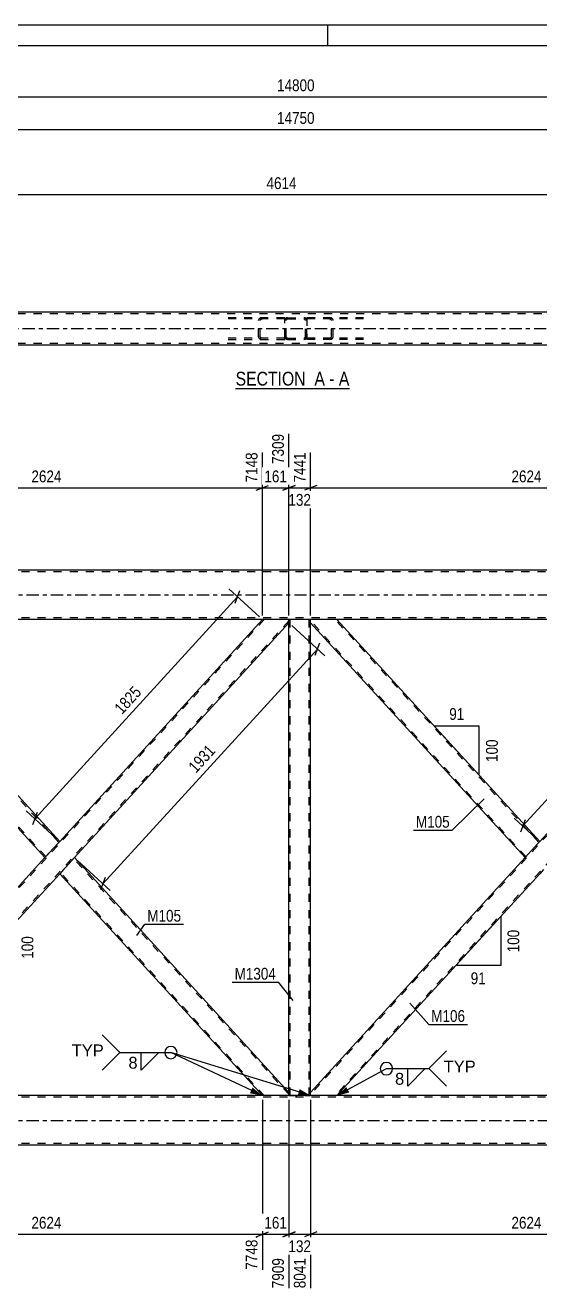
# Model space of a CAD drawing. Header units: millimetres. Extents: x 0 to 841, y 0 to 594.
# Drawn here: x 347.5 to 472.5, y 286.8 to 594 of the extents above; entities that cross this region are included whole.
import ezdxf

# ---------------------------------------------------------------- set-up
doc = ezdxf.new("R2010")
doc.units = ezdxf.units.MM
doc.linetypes.add('DXK_LINE_DOT2', pattern=[3.9198, 1.9599, -1.9599])
doc.linetypes.add('DXK_LINE_DOT3', pattern=[5.9187, 2.979, -0.9799, 0.9799, -0.9799])
doc.styles.add('Arial', font='ARIAL.TTF', dxfattribs={"height": 0.2})
doc.styles.add('Arial Narrow', font='ARIALN.TTF', dxfattribs={"height": 0.2})

# ---------------------------------------------------------------- blocks, each defined once
blk = doc.blocks.new('Unknown-122570250-1133')
at = {"color": 5, "linetype": 'Continuous'}
for p, q in [((841, 594), (0, 594)), ((421, 589), (421, 594)), ((836, 589), (5, 589))]:
    blk.add_line(p, q, dxfattribs=at)
blk = doc.blocks.new('Unknown-122570250-12 - 2685')
at = {"color": 6, "linetype": 'Continuous'}
blk.add_line((398.59, 505.78), (426.24, 505.78), dxfattribs=at)
at = {"color": 0, "linetype": 'Continuous'}
blk.add_wipeout([(416.7, 506.53), (416.7, 510.03), (398.59, 510.03), (398.59, 506.53)], dxfattribs=at)
at = {"color": 7, "linetype": 'Continuous', "style": 'Arial Narrow'}
blk.add_text('SECTION ', height=3.34, dxfattribs=at).set_placement((398.59, 506.53))
at = {"color": 0, "linetype": 'Continuous'}
blk.add_wipeout([(420.31, 506.53), (420.31, 510.03), (417.75, 510.03), (417.75, 506.53)], dxfattribs=at)
blk.add_wipeout([(422.63, 506.53), (422.63, 510.03), (421.36, 510.03), (421.36, 506.53)], dxfattribs=at)
at = {"color": 7, "linetype": 'Continuous', "style": 'Arial Narrow'}
blk.add_text('A', height=3.34, dxfattribs=at).set_placement((417.75, 506.53))
at = {"color": 0, "linetype": 'Continuous'}
blk.add_wipeout([(426.24, 506.53), (426.24, 510.03), (423.68, 510.03), (423.68, 506.53)], dxfattribs=at)
at = {"color": 7, "linetype": 'Continuous', "style": 'Arial Narrow'}
for s, p in [('-', (421.36, 506.53)), ('A', (423.68, 506.53))]:
    blk.add_text(s, height=3.34, dxfattribs=at).set_placement(p)
blk = doc.blocks.new('Part-122570250-1672 - 1510')
at = {"color": 7, "linetype": 'DXK_LINE_DOT2'}
for p, q in [((405.54, 449.71), (300.14, 334.44)), ((411.53, 449.39), (306.13, 334.11)), ((411.53, 449.71), (405.11, 449.71)), ((355.84, 395.82), (352.26, 391.91)), ((359.41, 391.91), (355.84, 388)), ((306.57, 334.11), (300.14, 334.11))]:
    blk.add_line(p, q, dxfattribs=at)
at = {"color": 2, "linetype": 'Continuous'}
for p, q in [((405.11, 449.71), (355.84, 395.82)), ((411.53, 448.91), (359.41, 391.91)), ((411.53, 448.91), (411.53, 449.71)), ((352.26, 391.91), (300.14, 334.91)), ((355.84, 388), (306.57, 334.11)), ((300.14, 334.11), (300.14, 334.91))]:
    blk.add_line(p, q, dxfattribs=at)
blk = doc.blocks.new('Part-122570250-1677 - 1510')
at = {"color": 7, "linetype": 'DXK_LINE_DOT2'}
for p, q in [((522.21, 449.71), (416.81, 334.44)), ((528.2, 449.39), (422.8, 334.11)), ((528.2, 449.71), (521.77, 449.71)), ((472.5, 395.82), (468.93, 391.91)), ((476.08, 391.91), (472.5, 388)), ((423.23, 334.11), (416.81, 334.11))]:
    blk.add_line(p, q, dxfattribs=at)
at = {"color": 2, "linetype": 'Continuous'}
for p, q in [((521.77, 449.71), (472.5, 395.82)), ((528.2, 448.91), (476.08, 391.91)), ((528.2, 448.91), (528.2, 449.71)), ((468.93, 391.91), (416.81, 334.91)), ((472.5, 388), (423.23, 334.11)), ((416.81, 334.11), (416.81, 334.91))]:
    blk.add_line(p, q, dxfattribs=at)
blk = doc.blocks.new('Part-122570250-1568 - 1510')
at = {"color": 2, "linetype": 'Continuous'}
for p, q in [((658.14, 334.11), (170.2, 334.11)), ((658.14, 322.11), (170.2, 322.11))]:
    blk.add_line(p, q, dxfattribs=at)
at = {"color": 7, "linetype": 'DXK_LINE_DOT2'}
for p, q in [((658.14, 333.71), (170.2, 333.71)), ((658.14, 322.51), (170.2, 322.51))]:
    blk.add_line(p, q, dxfattribs=at)
at = {"color": 7, "linetype": 'DXK_LINE_DOT3'}
blk.add_line((170.2, 328.11), (658.14, 328.11), dxfattribs=at)
blk = doc.blocks.new('Part-122570250-1583 - 1510')
at = {"color": 2, "linetype": 'Continuous'}
for p, q in [((658.14, 461.71), (170.2, 461.71)), ((658.14, 449.71), (170.2, 449.71))]:
    blk.add_line(p, q, dxfattribs=at)
at = {"color": 7, "linetype": 'DXK_LINE_DOT2'}
for p, q in [((658.14, 461.31), (170.2, 461.31)), ((658.14, 450.11), (170.2, 450.11))]:
    blk.add_line(p, q, dxfattribs=at)
at = {"color": 7, "linetype": 'DXK_LINE_DOT3'}
blk.add_line((170.2, 455.71), (658.14, 455.71), dxfattribs=at)
blk = doc.blocks.new('Part-122570250-1682 - 1510')
at = {"color": 2, "linetype": 'Continuous'}
for p, q in [((416.81, 448.91), (416.81, 449.71)), ((468.93, 391.91), (416.81, 448.91)), ((472.5, 395.82), (423.23, 449.71)), ((472.07, 395.35), (468.93, 391.91)), ((472.38, 395.69), (472.07, 395.35)), ((472.5, 395.82), (472.38, 395.69))]:
    blk.add_line(p, q, dxfattribs=at)
at = {"color": 7, "linetype": 'DXK_LINE_DOT2'}
for p, q in [((423.23, 449.71), (416.81, 449.71)), ((469.14, 392.15), (416.81, 449.39)), ((472.29, 395.59), (422.8, 449.71)), ((472.23, 395.53), (472.07, 395.35)), ((472.38, 395.69), (472.29, 395.59)), ((469.14, 392.15), (469.16, 392.17))]:
    blk.add_line(p, q, dxfattribs=at)
blk = doc.blocks.new('Part-122570250-1667 - 1510')
at = {"color": 2, "linetype": 'Continuous'}
for p, q in [((300.14, 448.91), (300.14, 449.71)), ((352.26, 391.91), (300.14, 448.91)), ((355.84, 395.82), (306.56, 449.71)), ((355.4, 395.35), (352.26, 391.91)), ((355.71, 395.69), (355.4, 395.35)), ((355.84, 395.82), (355.71, 395.69))]:
    blk.add_line(p, q, dxfattribs=at)
at = {"color": 7, "linetype": 'DXK_LINE_DOT2'}
for p, q in [((306.56, 449.71), (300.14, 449.71)), ((352.48, 392.15), (300.14, 449.39)), ((355.62, 395.59), (306.13, 449.71)), ((355.57, 395.53), (355.4, 395.35)), ((355.71, 395.69), (355.62, 395.59)), ((352.48, 392.15), (352.49, 392.17))]:
    blk.add_line(p, q, dxfattribs=at)
blk = doc.blocks.new('Part-122570250-1712 - 1510')
at = {"color": 7, "linetype": 'DXK_LINE_DOT2'}
for p, q in [((416.81, 449.71), (411.53, 449.71)), ((411.53, 448.91), (411.53, 449.71)), ((411.85, 334.11), (411.85, 449.71)), ((416.49, 334.11), (416.49, 449.71)), ((416.81, 448.91), (416.81, 449.71)), ((411.53, 334.11), (411.53, 334.91)), ((416.81, 334.11), (416.81, 334.91)), ((411.53, 334.11), (416.81, 334.11))]:
    blk.add_line(p, q, dxfattribs=at)
at = {"color": 2, "linetype": 'Continuous'}
for p, q in [((411.53, 334.91), (411.53, 448.91)), ((416.81, 334.91), (416.81, 448.91))]:
    blk.add_line(p, q, dxfattribs=at)
blk = doc.blocks.new('Part-122570250-1737 - 1510')
at = {"color": 2, "linetype": 'Continuous'}
for p, q in [((359.41, 391.91), (355.84, 388)), ((411.53, 334.91), (359.41, 391.91)), ((405.11, 334.11), (355.84, 388)), ((411.53, 334.11), (411.53, 334.91))]:
    blk.add_line(p, q, dxfattribs=at)
at = {"color": 7, "linetype": 'DXK_LINE_DOT2'}
for p, q in [((411.53, 334.44), (359.2, 391.67)), ((356.05, 388.24), (356.07, 388.25)), ((405.54, 334.11), (356.05, 388.24)), ((411.53, 334.11), (405.11, 334.11)), ((411.53, 334.11), (411.53, 334.14))]:
    blk.add_line(p, q, dxfattribs=at)
blk = doc.blocks.new('Part-122570250-2764 - 2685')
at = {"color": 7, "linetype": 'DXK_LINE_DOT2'}
for p, q in [((410.64, 522.61), (410.59, 522.37)), ((410.59, 518.37), (410.59, 522.37)), ((410.91, 522.37), (410.94, 522.49)), ((410.91, 518.37), (410.91, 522.37)), ((411.23, 523.01), (410.99, 522.96)), ((411.11, 522.66), (411.23, 522.69)), ((411.23, 523.01), (415.23, 523.01)), ((411.23, 522.69), (415.23, 522.69)), ((415.48, 522.96), (415.23, 523.01)), ((415.23, 522.69), (415.35, 522.66)), ((415.53, 522.49), (415.55, 522.37)), ((415.55, 518.37), (415.55, 522.37)), ((415.87, 522.37), (415.82, 522.61)), ((415.87, 518.37), (415.87, 522.37)), ((410.59, 518.37), (410.64, 518.12)), ((410.94, 518.24), (410.91, 518.37)), ((410.99, 517.78), (411.23, 517.73)), ((411.23, 518.05), (411.11, 518.07)), ((411.23, 518.05), (415.23, 518.05)), ((411.23, 517.73), (415.23, 517.73)), ((415.35, 518.07), (415.23, 518.05)), ((415.23, 517.73), (415.48, 517.78)), ((415.55, 518.37), (415.53, 518.24)), ((415.82, 518.12), (415.87, 518.37))]:
    blk.add_line(p, q, dxfattribs=at)
for centre, radius, start, end in [((411.23, 522.37), 0.64, 112.5, 157.5), ((411.23, 522.37), 0.32, 112.5, 157.5), ((415.23, 522.37), 0.32, 22.5, 67.5), ((415.23, 522.37), 0.64, 22.5, 67.5), ((411.23, 518.37), 0.64, 202.5, 247.5), ((411.23, 518.37), 0.32, 202.5, 247.5), ((415.23, 518.37), 0.32, 292.5, 337.5), ((415.23, 518.37), 0.64, 292.5, 337.5)]:
    blk.add_arc(centre, radius, start, end, dxfattribs=at)
blk = doc.blocks.new('Part-122570250-2737 - 2685')
at = {"color": 7, "linetype": 'DXK_LINE_DOT2'}
for p, q in [((657.21, 523.97), (169.26, 523.97)), ((657.21, 516.77), (169.26, 516.77))]:
    blk.add_line(p, q, dxfattribs=at)
at = {"color": 2, "linetype": 'Continuous'}
for p, q in [((502.04, 524.37), (324.84, 524.37)), ((657.21, 516.37), (169.26, 516.37))]:
    blk.add_line(p, q, dxfattribs=at)
at = {"color": 7, "linetype": 'DXK_LINE_DOT3'}
blk.add_line((169.26, 520.37), (657.21, 520.37), dxfattribs=at)
blk = doc.blocks.new('Part-122570250-2775 - 2685')
at = {"color": 7, "linetype": 'DXK_LINE_DOT2'}
for p, q in [((416.01, 523.01), (415.87, 522.99)), ((415.87, 522.99), (415.87, 517.75)), ((416.01, 522.69), (415.87, 522.67)), ((429.7, 523.01), (416.01, 523.01)), ((429.7, 522.69), (416.01, 522.69)), ((421.76, 522.96), (421.43, 523.01)), ((421.43, 522.69), (421.59, 522.66)), ((421.83, 522.49), (421.86, 522.37)), ((421.86, 518.37), (421.86, 522.37)), ((422.29, 522.37), (422.23, 522.61)), ((422.29, 518.37), (422.29, 522.37)), ((415.87, 518.07), (416.01, 518.05)), ((416.01, 517.73), (415.87, 517.75)), ((429.7, 518.05), (416.01, 518.05)), ((429.7, 517.73), (416.01, 517.73)), ((421.59, 518.07), (421.43, 518.05)), ((421.43, 517.73), (421.76, 517.78)), ((421.86, 518.37), (421.83, 518.24)), ((422.23, 518.12), (422.29, 518.37))]:
    blk.add_line(p, q, dxfattribs=at)
for centre, radius, start, end in [((421.49, 522.28), 0.396, 31.9779, 75.1661), ((421.56, 522.19), 0.792, 31.9779, 75.1661), ((421.49, 518.45), 0.396, 284.8339, 328.0221), ((421.56, 518.54), 0.792, 284.8339, 328.0221)]:
    blk.add_arc(centre, radius, start, end, dxfattribs=at)
blk = doc.blocks.new('Part-122570250-2799 - 2685')
at = {"color": 7, "linetype": 'DXK_LINE_DOT2'}
for p, q in [((410.46, 523.01), (396.76, 523.01)), ((410.46, 522.69), (396.76, 522.69)), ((404.24, 522.61), (404.17, 522.37)), ((404.17, 518.37), (404.17, 522.37)), ((404.6, 522.37), (404.64, 522.49)), ((404.6, 518.37), (404.6, 522.37)), ((405.04, 523.01), (404.71, 522.96)), ((404.87, 522.66), (405.04, 522.69)), ((410.59, 522.99), (410.46, 523.01)), ((410.46, 522.69), (410.59, 522.67)), ((410.59, 517.75), (410.59, 522.99)), ((410.46, 518.05), (396.76, 518.05)), ((396.76, 517.73), (410.46, 517.73)), ((404.17, 518.37), (404.24, 518.12)), ((404.64, 518.24), (404.6, 518.37)), ((404.71, 517.78), (405.04, 517.73)), ((405.04, 518.05), (404.87, 518.07)), ((410.46, 518.05), (410.59, 518.07)), ((410.46, 517.73), (410.59, 517.75))]:
    blk.add_line(p, q, dxfattribs=at)
for centre, radius, start, end in [((404.91, 522.19), 0.792, 104.8339, 148.0221), ((404.97, 522.28), 0.396, 104.8339, 148.0221), ((404.91, 518.54), 0.792, 211.9779, 255.1661), ((404.97, 518.45), 0.396, 211.9779, 255.1661)]:
    blk.add_arc(centre, radius, start, end, dxfattribs=at)
blk = doc.blocks.new('StraightDimension-122570250-2425 - 1510')
at = {"color": 7, "linetype": 'Continuous'}
for p, q in [((349.8, 401.34), (399.07, 455.23)), ((404.37, 450.39), (396.97, 457.15)), ((398.51, 453.72), (399.64, 456.74)), ((355.1, 396.5), (347.7, 403.26)), ((350.37, 402.85), (349.23, 399.83))]:
    blk.add_line(p, q, dxfattribs=at)
at = {"color": 0}
blk.add_wipeout([(376.76, 431.93), (373.66, 434.77), (367.91, 428.48), (371.01, 425.65)], dxfattribs=at)
at = {"color": 3, "style": 'Arial Narrow'}
blk.add_text('1825', height=2.863, rotation=47.5612, dxfattribs=at).set_placement((370.97, 426.5))
blk = doc.blocks.new('AngleDimension-122570250-2496 - 1510')
at = {"color": 7, "linetype": 'Continuous'}
for p, q in [((457.81, 423.85), (446.88, 423.85)), ((457.81, 411.89), (446.88, 423.85)), ((457.81, 411.89), (457.81, 423.85)), ((462.91, 406.31), (457.81, 411.89))]:
    blk.add_line(p, q, dxfattribs=at)
at = {"color": 0}
for points in [[(454.77, 424.75), (454.77, 428.95), (449.92, 428.95), (449.92, 424.75)], [(462.91, 421.21), (458.71, 421.21), (458.71, 414.53), (462.91, 414.53)]]:
    blk.add_wipeout(points, dxfattribs=at)
at = {"color": 3, "style": 'Arial Narrow'}
blk.add_text('91', height=2.863, dxfattribs=at).set_placement((450.52, 425.35))
blk.add_text('100', height=2.863, rotation=90.0002, dxfattribs=at).set_placement((462.31, 415.13))
blk = doc.blocks.new('StraightDimension-122570250-2305 - 1510')
at = {"color": 7, "linetype": 'Continuous'}
for p, q in [((416.81, 333.11), (416.81, 287.36)), ((521.77, 333.11), (521.77, 290.03)), ((418.31, 301.07), (415.31, 299.87)), ((416.81, 300.47), (521.77, 300.47)), ((520.27, 299.87), (523.27, 301.07))]:
    blk.add_line(p, q, dxfattribs=at)
at = {"color": 0}
blk.add_wipeout([(473.55, 301.22), (473.55, 305.42), (465.03, 305.42), (465.03, 301.22)], dxfattribs=at)
at = {"color": 0, "linetype": 'Continuous'}
blk.add_wipeout([(521.17, 299.77), (516.97, 299.77), (516.97, 289.43), (521.17, 289.43)], dxfattribs=at)
at = {"color": 3, "style": 'Arial Narrow'}
blk.add_text('2624', height=2.863, dxfattribs=at).set_placement((465.63, 301.82))
at = {"color": 3, "linetype": 'Continuous', "style": 'Arial Narrow'}
blk.add_text('10665', height=2.863, rotation=90.0002, dxfattribs=at).set_placement((520.57, 290.03))
blk = doc.blocks.new('StraightDimension-122570250-2461 - 1510')
at = {"color": 7, "linetype": 'Continuous'}
for p, q in [((521.04, 450.39), (515.55, 455.41)), ((517.08, 451.97), (518.22, 455)), ((468.38, 399.6), (517.65, 453.49)), ((471.76, 396.5), (466.27, 401.52)), ((468.95, 401.11), (467.81, 398.08))]:
    blk.add_line(p, q, dxfattribs=at)
at = {"color": 0}
blk.add_wipeout([(495.33, 430.19), (492.23, 433.02), (486.49, 426.74), (489.59, 423.91)], dxfattribs=at)
at = {"color": 3, "style": 'Arial Narrow'}
blk.add_text('1825', height=2.863, rotation=47.5612, dxfattribs=at).set_placement((489.55, 424.75))
blk = doc.blocks.new('StraightDimension-122570250-2136 - 1510')
at = {"color": 7, "linetype": 'Continuous'}
for p, q in [((521.77, 450.71), (521.77, 492.13)), ((416.81, 450.71), (416.81, 490.3)), ((418.31, 482.29), (415.31, 481.09)), ((416.81, 481.69), (521.77, 481.69)), ((520.27, 481.09), (523.27, 482.29))]:
    blk.add_line(p, q, dxfattribs=at)
at = {"color": 0, "linetype": 'Continuous'}
blk.add_wipeout([(521.17, 492.73), (516.97, 492.73), (516.97, 482.39), (521.17, 482.39)], dxfattribs=at)
at = {"color": 0}
blk.add_wipeout([(473.55, 482.44), (473.55, 486.64), (465.04, 486.64), (465.04, 482.44)], dxfattribs=at)
at = {"color": 3, "linetype": 'Continuous', "style": 'Arial Narrow'}
blk.add_text('10065', height=2.863, rotation=90.0002, dxfattribs=at).set_placement((520.57, 482.99))
at = {"color": 3, "style": 'Arial Narrow'}
blk.add_text('2624', height=2.863, dxfattribs=at).set_placement((465.64, 483.04))
blk = doc.blocks.new('StraightDimension-122570250-2147 - 1510')
at = {"color": 7, "linetype": 'Continuous'}
for p, q in [((411.53, 450.71), (411.53, 494.8)), ((416.81, 450.71), (416.81, 490.3)), ((410.03, 481.09), (413.03, 482.29)), ((411.53, 481.69), (416.81, 481.69)), ((418.31, 482.29), (415.31, 481.09))]:
    blk.add_line(p, q, dxfattribs=at)
at = {"color": 0}
blk.add_wipeout([(417.51, 476.74), (417.51, 480.94), (410.83, 480.94), (410.83, 476.74)], dxfattribs=at)
at = {"color": 3, "style": 'Arial Narrow'}
blk.add_text('132', height=2.863, dxfattribs=at).set_placement((411.43, 477.34))
at = {"color": 0, "linetype": 'Continuous'}
blk.add_wipeout([(416.21, 490.9), (412.01, 490.9), (412.01, 482.39), (416.21, 482.39)], dxfattribs=at)
at = {"color": 3, "linetype": 'Continuous', "style": 'Arial Narrow'}
blk.add_text('7441', height=2.863, rotation=90.0002, dxfattribs=at).set_placement((415.61, 482.99))
blk = doc.blocks.new('StraightDimension-122570250-2199 - 1510')
at = {"color": 7, "linetype": 'Continuous'}
for p, q in [((300.14, 450.71), (300.14, 490.3)), ((405.11, 450.71), (405.11, 490.3)), ((301.64, 482.29), (298.64, 481.09)), ((300.14, 481.69), (405.11, 481.69)), ((403.61, 481.09), (406.61, 482.29))]:
    blk.add_line(p, q, dxfattribs=at)
at = {"color": 0, "linetype": 'Continuous'}
blk.add_wipeout([(404.51, 490.9), (400.31, 490.9), (400.31, 482.39), (404.51, 482.39)], dxfattribs=at)
at = {"color": 0}
blk.add_wipeout([(356.88, 482.44), (356.88, 486.64), (348.37, 486.64), (348.37, 482.44)], dxfattribs=at)
at = {"color": 3, "linetype": 'Continuous', "style": 'Arial Narrow'}
blk.add_text('7148', height=2.863, rotation=90.0002, dxfattribs=at).set_placement((403.91, 482.99))
at = {"color": 3, "style": 'Arial Narrow'}
blk.add_text('2624', height=2.863, dxfattribs=at).set_placement((348.97, 483.04))
blk = doc.blocks.new('StraightDimension-122570250-2210 - 1510')
at = {"color": 7, "linetype": 'Continuous'}
for p, q in [((411.53, 450.71), (411.53, 494.8)), ((405.11, 450.71), (405.11, 490.3)), ((403.61, 481.09), (406.61, 482.29)), ((405.11, 481.69), (411.53, 481.69)), ((413.03, 482.29), (410.03, 481.09))]:
    blk.add_line(p, q, dxfattribs=at)
at = {"color": 0}
blk.add_wipeout([(411.66, 482.44), (411.66, 486.64), (404.98, 486.64), (404.98, 482.44)], dxfattribs=at)
at = {"color": 0, "linetype": 'Continuous'}
blk.add_wipeout([(410.93, 495.4), (406.73, 495.4), (406.73, 486.89), (410.93, 486.89)], dxfattribs=at)
at = {"color": 3, "linetype": 'Continuous', "style": 'Arial Narrow'}
blk.add_text('7309', height=2.863, rotation=90.0002, dxfattribs=at).set_placement((410.33, 487.49))
at = {"color": 3, "style": 'Arial Narrow'}
blk.add_text('161', height=2.863, dxfattribs=at).set_placement((405.58, 483.04))
blk = doc.blocks.new('StraightDimension-122570250-2272 - 1510')
at = {"color": 7, "linetype": 'Continuous'}
for p, q in [((300.14, 333.13), (300.14, 287.36)), ((405.11, 333.11), (405.11, 291.86)), ((301.64, 301.07), (298.64, 299.87)), ((300.14, 300.47), (405.11, 300.47)), ((403.61, 299.87), (406.61, 301.07))]:
    blk.add_line(p, q, dxfattribs=at)
at = {"color": 0}
blk.add_wipeout([(356.88, 301.22), (356.88, 305.42), (348.37, 305.42), (348.37, 301.22)], dxfattribs=at)
at = {"color": 0, "linetype": 'Continuous'}
blk.add_wipeout([(404.51, 299.77), (400.31, 299.77), (400.31, 291.26), (404.51, 291.26)], dxfattribs=at)
at = {"color": 3, "style": 'Arial Narrow'}
blk.add_text('2624', height=2.863, dxfattribs=at).set_placement((348.97, 301.82))
at = {"color": 3, "linetype": 'Continuous', "style": 'Arial Narrow'}
blk.add_text('7748', height=2.863, rotation=90.0002, dxfattribs=at).set_placement((403.91, 291.86))
blk = doc.blocks.new('StraightDimension-122570250-2284 - 1510')
at = {"color": 7, "linetype": 'Continuous'}
for p, q in [((405.11, 333.11), (405.11, 291.86)), ((411.53, 333.11), (411.53, 287.36)), ((403.61, 299.87), (406.61, 301.07)), ((405.11, 300.47), (411.53, 300.47)), ((413.03, 301.07), (410.03, 299.87))]:
    blk.add_line(p, q, dxfattribs=at)
at = {"color": 0}
blk.add_wipeout([(411.66, 301.22), (411.66, 305.42), (404.98, 305.42), (404.98, 301.22)], dxfattribs=at)
at = {"color": 0, "linetype": 'Continuous'}
blk.add_wipeout([(410.93, 295.27), (406.73, 295.27), (406.73, 286.76), (410.93, 286.76)], dxfattribs=at)
at = {"color": 3, "style": 'Arial Narrow'}
blk.add_text('161', height=2.863, dxfattribs=at).set_placement((405.58, 301.82))
at = {"color": 3, "linetype": 'Continuous', "style": 'Arial Narrow'}
blk.add_text('7909', height=2.863, rotation=90.0002, dxfattribs=at).set_placement((410.33, 287.36))
blk = doc.blocks.new('StraightDimension-122570250-2296 - 1510')
at = {"color": 7, "linetype": 'Continuous'}
for p, q in [((411.53, 333.11), (411.53, 287.36)), ((416.81, 333.11), (416.81, 287.36)), ((410.03, 299.87), (413.03, 301.07)), ((411.53, 300.47), (416.81, 300.47)), ((418.31, 301.07), (415.31, 299.87))]:
    blk.add_line(p, q, dxfattribs=at)
at = {"color": 0}
blk.add_wipeout([(417.51, 295.52), (417.51, 299.72), (410.83, 299.72), (410.83, 295.52)], dxfattribs=at)
at = {"color": 0, "linetype": 'Continuous'}
blk.add_wipeout([(416.21, 295.27), (412.01, 295.27), (412.01, 286.76), (416.21, 286.76)], dxfattribs=at)
at = {"color": 3, "style": 'Arial Narrow'}
blk.add_text('132', height=2.863, dxfattribs=at).set_placement((411.43, 296.12))
at = {"color": 3, "linetype": 'Continuous', "style": 'Arial Narrow'}
blk.add_text('8041', height=2.863, rotation=90.0002, dxfattribs=at).set_placement((415.61, 287.36))
blk = doc.blocks.new('StraightDimension-122570250-2446 - 1510')
at = {"color": 7, "linetype": 'Continuous'}
for p, q in [((412.27, 448.24), (420.24, 440.94)), ((366.36, 385.56), (418.47, 442.56)), ((417.9, 441.05), (419.04, 444.08)), ((360.15, 391.24), (368.13, 383.94)), ((366.93, 387.07), (365.79, 384.05))]:
    blk.add_line(p, q, dxfattribs=at)
at = {"color": 0}
blk.add_wipeout([(394.73, 417.71), (391.63, 420.54), (385.89, 414.26), (388.99, 411.43)], dxfattribs=at)
at = {"color": 3, "style": 'Arial Narrow'}
blk.add_text('1931', height=2.863, rotation=47.5612, dxfattribs=at).set_placement((388.95, 412.28))
blk = doc.blocks.new('AngleDimension-122570250-8961 - 1510')
at = {"color": 7, "linetype": 'Continuous'}
for p, q in [((344.93, 376.07), (333.99, 364.11)), ((344.93, 376.07), (344.93, 364.11)), ((343.38, 374.38), (333.99, 364.11)), ((344.93, 364.11), (333.99, 364.11))]:
    blk.add_line(p, q, dxfattribs=at)
at = {"color": 0}
for points in [[(350.03, 373.43), (345.83, 373.43), (345.83, 366.75), (350.03, 366.75)], [(341.89, 359.01), (341.89, 363.21), (337.03, 363.21), (337.03, 359.01)]]:
    blk.add_wipeout(points, dxfattribs=at)
at = {"color": 3, "style": 'Arial Narrow'}
blk.add_text('100', height=2.863, rotation=90.0002, dxfattribs=at).set_placement((349.43, 367.35))
blk.add_text('91', height=2.863, dxfattribs=at).set_placement((337.63, 359.61))
blk = doc.blocks.new('AngleDimension-122570250-8975 - 1510')
at = {"color": 7, "linetype": 'Continuous'}
for p, q in [((463.03, 377.63), (452.09, 365.68)), ((463.03, 377.63), (463.03, 365.68)), ((460.46, 374.83), (452.09, 365.68)), ((463.03, 365.68), (452.09, 365.68))]:
    blk.add_line(p, q, dxfattribs=at)
at = {"color": 0}
for points in [[(468.13, 375), (463.93, 375), (463.93, 368.31), (468.13, 368.31)], [(459.99, 360.58), (459.99, 364.78), (455.13, 364.78), (455.13, 360.58)]]:
    blk.add_wipeout(points, dxfattribs=at)
at = {"color": 3, "style": 'Arial Narrow'}
blk.add_text('100', height=2.863, rotation=90.0002, dxfattribs=at).set_placement((467.53, 368.91))
blk.add_text('91', height=2.863, dxfattribs=at).set_placement((455.73, 361.18))
blk = doc.blocks.new('StraightDimension-122570250-2854 - 2685')
at = {"color": 7, "linetype": 'Continuous'}
blk.add_line((156.36, 568.71), (670.11, 568.71), dxfattribs=at)
at = {"color": 0}
blk.add_wipeout([(418.4, 569.46), (418.4, 573.66), (408.06, 573.66), (408.06, 569.46)], dxfattribs=at)
at = {"color": 3, "style": 'Arial Narrow'}
blk.add_text('14750', height=2.863, dxfattribs=at).set_placement((408.66, 570.06))
blk = doc.blocks.new('StraightDimension-122570250-2834 - 2685')
at = {"color": 7, "linetype": 'Continuous'}
blk.add_line((155.36, 576.65), (671.11, 576.65), dxfattribs=at)
at = {"color": 0}
blk.add_wipeout([(418.4, 577.4), (418.4, 581.6), (408.06, 581.6), (408.06, 577.4)], dxfattribs=at)
at = {"color": 3, "style": 'Arial Narrow'}
blk.add_text('14800', height=2.863, dxfattribs=at).set_placement((408.66, 578))
blk = doc.blocks.new('StraightDimension-122570250-8722 - 2685')
at = {"color": 7, "linetype": 'Continuous'}
for p, q in [((317.48, 525.57), (317.48, 561.51)), ((502.04, 525.37), (502.04, 561.51)), ((318.98, 553.49), (315.98, 552.29)), ((500.54, 552.29), (503.54, 553.49)), ((317.48, 552.89), (502.04, 552.89))]:
    blk.add_line(p, q, dxfattribs=at)
at = {"color": 0, "linetype": 'Continuous'}
blk.add_wipeout([(501.44, 562.11), (497.24, 562.11), (497.24, 553.59), (501.44, 553.59)], dxfattribs=at)
at = {"color": 0}
blk.add_wipeout([(414.02, 553.64), (414.02, 557.84), (405.5, 557.84), (405.5, 553.64)], dxfattribs=at)
at = {"color": 3, "linetype": 'Continuous', "style": 'Arial Narrow'}
blk.add_text('9595', height=2.863, rotation=90.0002, dxfattribs=at).set_placement((500.84, 554.19))
at = {"color": 3, "style": 'Arial Narrow'}
blk.add_text('4614', height=2.863, dxfattribs=at).set_placement((406.1, 554.24))
blk = doc.blocks.new('Mark-122570250-1673 - 1510')
at = {"color": 0}
blk.add_wipeout([(454.36, 352.02), (454.36, 355.02), (446.14, 355.02), (446.14, 352.02)], dxfattribs=at)
blk.add_wipeout([(454.36, 352.02), (454.36, 355.02), (446.14, 355.02), (446.14, 352.02)], dxfattribs=at)
at = {"color": 30, "linetype": 'Continuous'}
for p, q in [((440.97, 356.58), (445.54, 351.42)), ((445.54, 351.42), (454.96, 351.42))]:
    blk.add_line(p, q, dxfattribs=at)
at = {"color": 3, "style": 'Arial Narrow'}
blk.add_text('M106', height=2.863, dxfattribs=at).set_placement((446.14, 352.02))
blk = doc.blocks.new('Mark-122570250-1678 - 1510')
at = {"color": 0}
blk.add_wipeout([(450.64, 399.18), (450.64, 402.18), (442.41, 402.18), (442.41, 399.18)], dxfattribs=at)
blk.add_wipeout([(450.64, 399.18), (450.64, 402.18), (442.41, 402.18), (442.41, 399.18)], dxfattribs=at)
at = {"color": 30, "linetype": 'Continuous'}
for p in [(459, 406.21), (441.81, 398.58)]:
    blk.add_line(p, (451.24, 398.58), dxfattribs=at)
at = {"color": 3, "style": 'Arial Narrow'}
blk.add_text('M105', height=2.863, dxfattribs=at).set_placement((442.41, 399.18))
blk = doc.blocks.new('WeldMark-122570250-2583 - 1510')
at = {"linetype": 'Continuous'}
for points in [[(402.71, 336.07), (405.11, 334.11), (402.07, 334.71)], [(414.16, 335.71), (416.81, 334.11), (413.72, 334.28)]]:
    blk.add_hatch(color=30, dxfattribs=at).paths.add_polyline_path(points)
at = {"color": 3, "linetype": 'Continuous'}
for q in [(366.16, 348.86), (366.16, 340.28)]:
    blk.add_line((370.44, 344.57), q, dxfattribs=at)
at = {"color": 30, "linetype": 'Continuous'}
for p in [(416.81, 334.11), (405.11, 334.11)]:
    blk.add_line(p, (382.87, 344.57), dxfattribs=at)
at = {"color": 3, "linetype": 'Continuous'}
for start, end in [(90, 270), (270, 90)]:
    blk.add_arc((382.87, 344.57), 1.5, start, end, dxfattribs=at)
at = {"color": 0}
blk.add_wipeout([(374.97, 340.47), (374.97, 343.87), (372.34, 343.87), (372.34, 340.47)], dxfattribs=at)
at = {"color": 30, "linetype": 'Continuous'}
blk.add_line((370.44, 344.57), (382.87, 344.57), dxfattribs=at)
at = {"color": 3, "linetype": 'Continuous'}
for p, q in [((375.62, 344.57), (379.91, 344.57)), ((379.91, 344.57), (375.62, 340.28)), ((375.62, 340.28), (375.62, 344.57))]:
    blk.add_line(p, q, dxfattribs=at)
at = {"color": 3, "style": 'Arial'}
blk.add_text('8', height=2.87, dxfattribs=at).set_placement((372.54, 340.67))
at = {"color": 0, "linetype": 'Continuous'}
blk.add_wipeout([(366.54, 343.67), (366.54, 346.67), (358.77, 346.67), (358.77, 343.67)], dxfattribs=at)
blk.add_wipeout([(366.54, 343.67), (366.54, 346.67), (358.77, 346.67), (358.77, 343.67)], dxfattribs=at)
at = {"color": 3, "linetype": 'Continuous', "style": 'Arial'}
blk.add_text('TYP', height=2.865, dxfattribs=at).set_placement((358.77, 343.67))
blk = doc.blocks.new('Mark-122570250-1708 - 1510')
at = {"color": 0}
blk.add_wipeout([(408.4, 362.28), (408.4, 365.28), (398.35, 365.28), (398.35, 362.28)], dxfattribs=at)
blk.add_wipeout([(408.4, 362.28), (408.4, 365.28), (398.35, 365.28), (398.35, 362.28)], dxfattribs=at)
at = {"color": 30, "linetype": 'Continuous'}
for p in [(397.75, 361.68), (412.6, 357.24)]:
    blk.add_line(p, (409, 361.68), dxfattribs=at)
at = {"color": 3, "style": 'Arial Narrow'}
blk.add_text('M1304', height=2.863, dxfattribs=at).set_placement((398.35, 362.28))
blk = doc.blocks.new('Mark-122570250-1733 - 1510')
at = {"color": 0}
blk.add_wipeout([(385.36, 376.36), (385.36, 379.36), (377.13, 379.36), (377.13, 376.36)], dxfattribs=at)
blk.add_wipeout([(385.36, 376.36), (385.36, 379.36), (377.13, 379.36), (377.13, 376.36)], dxfattribs=at)
at = {"color": 30, "linetype": 'Continuous'}
for p, q in [((374.59, 372.99), (376.53, 375.76)), ((376.53, 375.76), (385.96, 375.76))]:
    blk.add_line(p, q, dxfattribs=at)
at = {"color": 3, "style": 'Arial Narrow'}
blk.add_text('M105', height=2.863, dxfattribs=at).set_placement((377.13, 376.36))
blk = doc.blocks.new('WeldMark-122570250-2625 - 1510')
at = {"linetype": 'Continuous'}
blk.add_hatch(color=30, dxfattribs=at).paths.add_polyline_path([(426.22, 334.89), (423.23, 334.11), (425.51, 336.21)])
at = {"color": 3, "linetype": 'Continuous'}
for q in [(449.84, 344.96), (449.84, 336.39)]:
    blk.add_line((445.56, 340.67), q, dxfattribs=at)
at = {"color": 30, "linetype": 'Continuous'}
blk.add_line((423.23, 334.11), (435.24, 340.67), dxfattribs=at)
at = {"color": 3, "linetype": 'Continuous'}
blk.add_arc((435.24, 340.67), 1.5, 90, 270, dxfattribs=at)
at = {"color": 0}
blk.add_wipeout([(439.76, 336.57), (439.76, 339.97), (437.14, 339.97), (437.14, 336.57)], dxfattribs=at)
at = {"color": 30, "linetype": 'Continuous'}
blk.add_line((435.24, 340.67), (445.56, 340.67), dxfattribs=at)
at = {"color": 3, "linetype": 'Continuous'}
for p, q in [((440.42, 340.67), (444.7, 340.67)), ((444.7, 340.67), (440.42, 336.39)), ((440.42, 336.39), (440.42, 340.67))]:
    blk.add_line(p, q, dxfattribs=at)
blk.add_arc((435.24, 340.67), 1.5, 270, 90, dxfattribs=at)
at = {"color": 3, "style": 'Arial'}
blk.add_text('8', height=2.87, dxfattribs=at).set_placement((437.34, 336.77))
at = {"color": 0, "linetype": 'Continuous'}
blk.add_wipeout([(456.93, 339.77), (456.93, 342.77), (449.16, 342.77), (449.16, 339.77)], dxfattribs=at)
blk.add_wipeout([(456.93, 339.77), (456.93, 342.77), (449.16, 342.77), (449.16, 339.77)], dxfattribs=at)
at = {"color": 3, "linetype": 'Continuous', "style": 'Arial'}
blk.add_text('TYP', height=2.865, dxfattribs=at).set_placement((449.16, 339.77))

msp = doc.modelspace()

# ---------------------------------------------------------------- block references
for name in ['Unknown-122570250-1133', 'Part-122570250-2737 - 2685', 'Part-122570250-2799 - 2685', 'Part-122570250-2764 - 2685', 'Part-122570250-2775 - 2685', 'Part-122570250-1583 - 1510', 'Part-122570250-1672 - 1510', 'Part-122570250-1667 - 1510', 'Part-122570250-1712 - 1510', 'Part-122570250-1677 - 1510', 'Part-122570250-1682 - 1510', 'Part-122570250-1737 - 1510', 'Part-122570250-1568 - 1510']:
    msp.add_blockref(name, (0, 0))

# ---------------------------------------------------------------- next in the draw order: block references
for name in ['StraightDimension-122570250-2854 - 2685', 'Unknown-122570250-12 - 2685', 'StraightDimension-122570250-2425 - 1510', 'StraightDimension-122570250-2461 - 1510', 'AngleDimension-122570250-2496 - 1510', 'Mark-122570250-1733 - 1510', 'AngleDimension-122570250-8961 - 1510', 'AngleDimension-122570250-8975 - 1510', 'Mark-122570250-1708 - 1510', 'Mark-122570250-1673 - 1510', 'StraightDimension-122570250-2272 - 1510', 'StraightDimension-122570250-2305 - 1510']:
    msp.add_blockref(name, (0, 0))

# ---------------------------------------------------------------- next in the draw order: block references
for name in ['StraightDimension-122570250-2834 - 2685', 'StraightDimension-122570250-2136 - 1510', 'StraightDimension-122570250-2199 - 1510', 'StraightDimension-122570250-2446 - 1510', 'Mark-122570250-1678 - 1510', 'WeldMark-122570250-2625 - 1510', 'StraightDimension-122570250-2284 - 1510']:
    msp.add_blockref(name, (0, 0))

# ---------------------------------------------------------------- next in the draw order: block references
for name in ['StraightDimension-122570250-8722 - 2685', 'StraightDimension-122570250-2147 - 1510', 'StraightDimension-122570250-2296 - 1510']:
    msp.add_blockref(name, (0, 0))

# ---------------------------------------------------------------- next in the draw order: block references
for name in ['StraightDimension-122570250-2210 - 1510', 'WeldMark-122570250-2583 - 1510']:
    msp.add_blockref(name, (0, 0))

doc.saveas('drawing.dxf')
